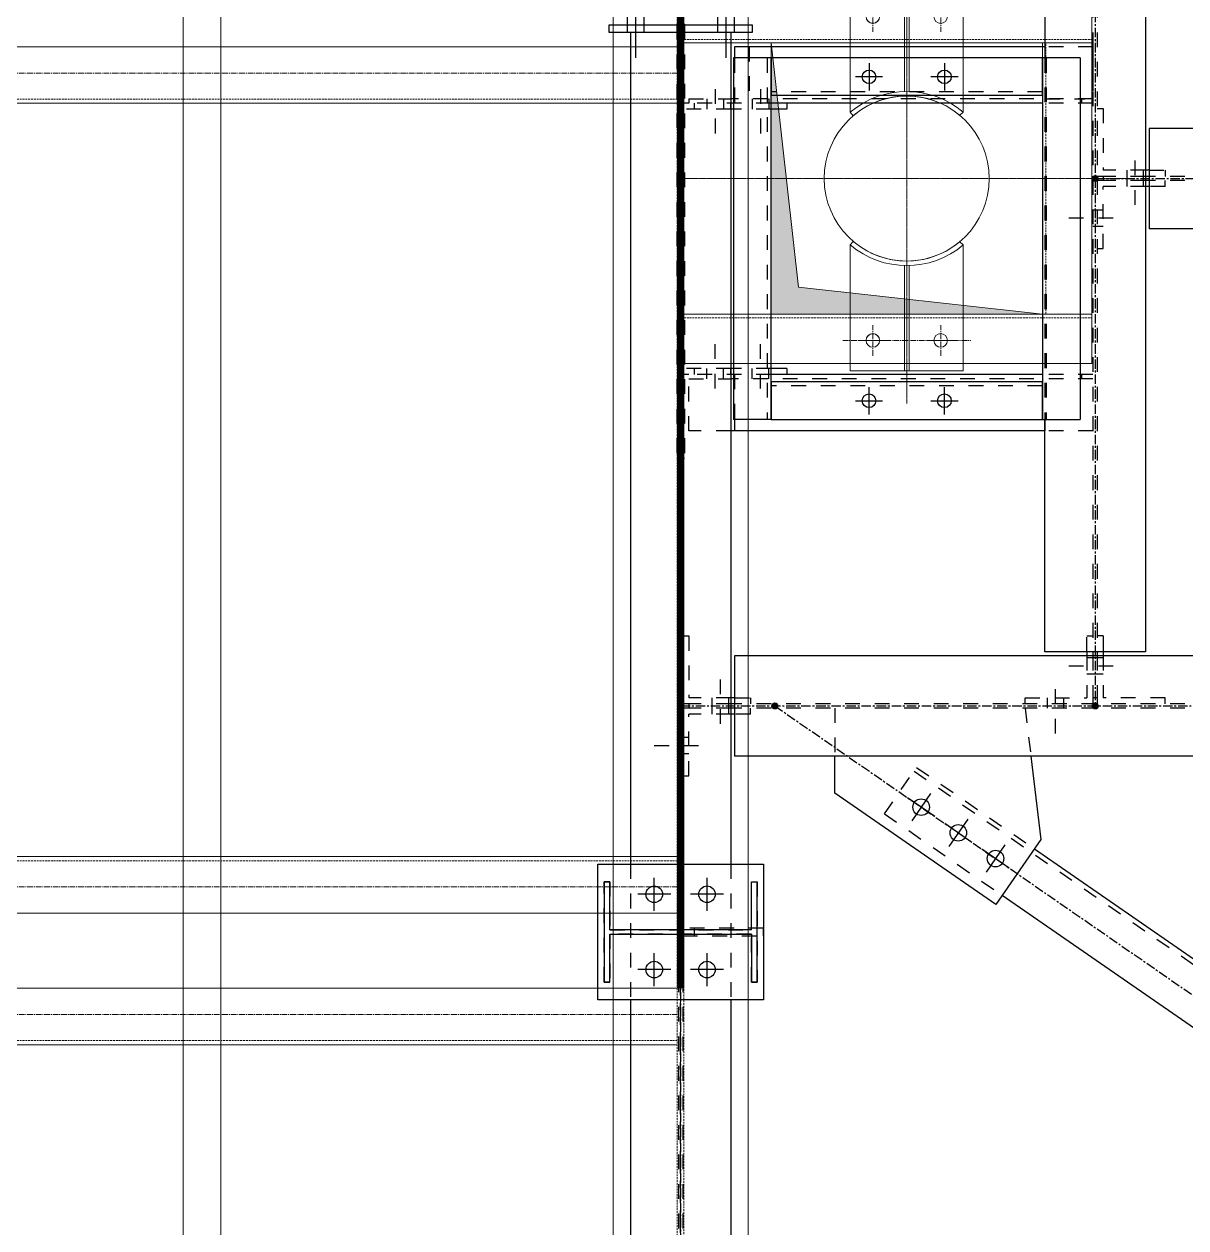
# Model space of a CAD drawing. Header units: inches. Extents: x 209270 to 234360, y -180214 to -150194.
# Drawn here: x 216141 to 217682, y -157157 to -155559 of the extents above; entities that cross this region are included whole.
import ezdxf

# ---------------------------------------------------------------- set-up
doc = ezdxf.new("R2010")
doc.units = ezdxf.units.IN
doc.header["$LTSCALE"] = 10
doc.header["$MEASUREMENT"] = 0
for name, pattern in [('CENTER', [2, 1.25, -0.25, 0.25, -0.25]), ('CENTER2', [1.125, 0.75, -0.125, 0.125, -0.125]), ('DXK_LINE_DOT2', [3.9198, 1.9599, -1.9599]), ('DXK_LINE_DOT5', [7.8785, 2.979, -0.9799, 0.9799, -0.9799, 0.9799, -0.9799]), ('HIDDEN', [0.375, 0.25, -0.125])]:
    doc.linetypes.add(name, pattern=pattern)
for name, color, linetype in [('_STR_0', 7, 'Continuous'), ('_STR_1', 7, 'Continuous'), ('_STR_2', 7, 'Continuous'), ('_STR_4', 7, 'Continuous')]:
    doc.layers.add(name, color=color, linetype=linetype)
for name, color, linetype, lineweight in [('AM_5', 3, 'Continuous', 0), ('CEN', 1, 'CENTER', 9), ('CENETR LINE', 1, 'CENTER2', 9), ('CENTERLINE', 1, 'CENTER2', 9), ('Chute', 191, 'Continuous', 9), ('CIVIL', 6, 'Continuous', 9), ('DIM', 42, 'Continuous', 13), ('handrail', 11, 'FENCELINE1', 9), ('HIDDDEN', 3, 'HIDDEN', 9), ('HIDDEN', 3, 'HIDDEN', 9), ('MAIN OBJECT', 2, 'Continuous', 18), ('Sheeting', 4, 'Continuous', 0)]:
    doc.layers.add(name, color=color, linetype=linetype, lineweight=lineweight)
doc.linetypes.add('FENCELINE1', pattern='A,0.25,-0.1,[133,arial.ttf,S=0.1,R=0,X=-0.1,Y=0],-0.1,1', length=1.45)

# ---------------------------------------------------------------- blocks, each defined once
blk = doc.blocks.new('A$Cb10ac4c2')
at = {"layer": 'CENETR LINE'}
for p, q in [((0, 111.9, 0), (0, -40.4, 121420759.9)), ((-45, -20.2), (-45, 20.2)), ((45, -20.2), (45, 20.2)), ((45, -20.2), (45, 20.2)), ((-85, 0), (85, 0)), ((-27, 0.1, 0), (-63, 0.1, 0)), ((63, 0.1, 0), (27, 0.1, 0))]:
    blk.add_line(p, q, dxfattribs=at)
at = {"layer": 'MAIN OBJECT', "ltscale": 10}
for p, q in [((-75, 127.1, -59806266.3), (-71.1, 131.6, 0)), ((75, 127.1, -59806267.4), (70.6, 131.1, -59806267.4)), ((-75, -40.4, 60710380), (-75, 127.1, -59806266.3)), ((75, 127.1, -59806267.4), (75, -40.4, 60710380)), ((-3, 99.4, 4205928.3), (-3, -40.4, 121420759.9)), ((3, 99.4, 4205928.3), (3, -40.4, 121420759.9)), ((75, -40.4, 60710380), (-75, -40.4, 60710380))]:
    blk.add_line(p, q, dxfattribs=at)
at = {"layer": 'MAIN OBJECT'}
for centre in [(-45, 0.1), (45, 0.1)]:
    blk.add_circle(centre, 9, dxfattribs=at)
at = {"layer": 'MAIN OBJECT', "ltscale": 10}
for centre, radius in [((-45, 0), 8.95), ((45, 0.1, 0), 9)]:
    blk.add_circle(centre, radius, dxfattribs=at)
for radius, start, end in [(109.5, 229.5133, 310.1102), (115.5, 229.5129, 310.4871)]:
    blk.add_arc((0, 214.9, -60710380), radius, start, end, dxfattribs=at)
blk = doc.blocks.new('A$CcDSGYTRTRT')
at = {"layer": 'CIVIL'}
h = blk.add_hatch(color=1, dxfattribs=at)
h.dxf.hatch_style = 1
h.paths.add_polyline_path([(-180, 180), (180, 180), (180, -180), (144.3, 143.8)])
at = {"layer": 'CENTERLINE', "ltscale": 0.3}
for p, q in [((0, -296.9, 0), (0, 296.9, 0)), ((-298.5, 0, 0), (298.5, 0, 0))]:
    blk.add_line(p, q, dxfattribs=at)
at = {"layer": 'Chute', "ltscale": 10}
blk.add_circle((0, 0, 0), 109.5, dxfattribs=at)
at = {"layer": 'CIVIL', "color": 1, "elevation": 0}
blk.add_lwpolyline([(180, -180), (144.3, 143.8), (-180, 180)], dxfattribs=at)
at = {"layer": 'CIVIL'}
blk.add_circle((0, 0, 0), 109.5, dxfattribs=at)
at = {"layer": 'HIDDEN'}
for p, q in [((-184.7, 295.6, -170993130.3), (-184.7, -245.4, -121420762.7)), ((184.7, 295.6, -170993130.3), (184.7, -245.4, -121420762.7)), ((180, -184.7, -182131142.6), (-180, -184.7, 0))]:
    blk.add_line(p, q, dxfattribs=at)
at = {"layer": 'MAIN OBJECT'}
for p, q in [((-245.4, 295.6, -110282750.3), (-245.4, -245.4, -60710382.7)), ((-180, 295.6, -170993130.3), (-180, -245.4, -121420762.7)), ((180, 295.6, -170993130.3), (180, -245.4, -121420762.7)), ((245.4, 295.6, -110282750.3), (245.4, -245.4, -60710382.7)), ((180, 180, -121420762.7), (180, -180, -121420762.7)), ((180, -180, -182131142.6), (-180, -180, 0)), ((180, -245.4, -121420762.7), (-245.4, -245.4, 60710380)), ((180, -245.4, 60710380), (-180, -245.4, 60710380)), ((180, -245.4, -121420762.7), (245.4, -245.4, -60710382.7))]:
    blk.add_line(p, q, dxfattribs=at)
at = {"layer": 'MAIN OBJECT', "elevation": 0}
blk.add_lwpolyline([(180, 180), (-180, 180), (-180, -180), (180, -180)], close=True, dxfattribs=at)
at = {"layer": 'AM_5', "rotation": 270}
blk.add_blockref('A$Cb10ac4c2', (-215, 0, -121420759.9), dxfattribs=at)
at = {"layer": 'AM_5', "xscale": -1, "rotation": 90}
blk.add_blockref('A$Cb10ac4c2', (215, 0, -121420759.9), dxfattribs=at)
blk = doc.blocks.new('A$C6febed19')
at = {"layer": 'AM_5', "xscale": -1}
blk.add_blockref('A$CcDSGYTRTRT', (0, 0), dxfattribs=at)
blk = doc.blocks.new('GridLine-116860372-116902 - 114867')
at = {"layer": '_STR_2', "color": 7, "linetype": 'DXK_LINE_DOT5'}
blk.add_line((217011.9, -165356.7), (217011.9, -153191), dxfattribs=at)
blk = doc.blocks.new('Part-116860372-116023 - 114867')
at = {"layer": '_STR_2', "color": 2, "linetype": 'Continuous'}
for p, q in [((216901.9, -156853.7), (216901.9, -156673.7)), ((216901.9, -156673.7), (217121.9, -156673.7)), ((217121.9, -156673.7), (217121.9, -156853.7)), ((217121.9, -156853.7), (216901.9, -156853.7))]:
    blk.add_line(p, q, dxfattribs=at)
blk = doc.blocks.new('Bolt-116860372-115849 - 114867')
at = {"layer": '_STR_1', "color": 1, "linetype": 'DXK_LINE_DOT2'}
for p, q in [((217057.7, -156042.4), (217057.7, -155979.4)), ((217117.7, -156042.4), (217117.7, -155979.4)), ((217046.7, -156023.7), (217046.7, -156015.7)), ((217068.7, -156023.7), (217068.7, -156015.7)), ((217106.7, -156023.7), (217106.7, -156015.7)), ((217128.7, -156023.7), (217128.7, -156015.7)), ((217046.7, -156029.4), (217046.7, -156023.7)), ((217068.7, -156029.4), (217068.7, -156023.7)), ((217106.7, -156029.4), (217106.7, -156023.7)), ((217128.7, -156029.4), (217128.7, -156023.7))]:
    blk.add_line(p, q, dxfattribs=at)
blk = doc.blocks.new('Part-116860372-114952 - 114867')
at = {"layer": '_STR_4', "linetype": 'Continuous'}
for points in [[(217011.9, -156467.7, -1), (217011.9, -156459.7, -1)], [(218111.9, -156467.7, -1), (218111.9, -156459.7, -1)]]:
    blk.add_hatch(color=4, dxfattribs=at).paths.add_polyline_path(points)
at = {"layer": '_STR_1', "color": 6, "linetype": 'DXK_LINE_DOT2'}
for p, q in [((218100.7, -156397.1), (218038.7, -156397.1)), ((218100.7, -156530.3), (218100.7, -156397.1)), ((217022.7, -156460.8), (217022.7, -156466.5)), ((217078.5, -156460.8), (217022.7, -156460.8)), ((217078.5, -156466.5), (217022.7, -156466.5)), ((218033.7, -156460.8), (217083.5, -156460.8)), ((218033.7, -156466.5), (217083.5, -156466.5)), ((218100.7, -156460.8), (218038.7, -156460.8)), ((218100.7, -156466.5), (218038.7, -156466.5)), ((218100.7, -156530.3), (218038.7, -156530.3))]:
    blk.add_line(p, q, dxfattribs=at)
at = {"layer": '_STR_2', "color": 2, "linetype": 'Continuous'}
for p, q in [((217083.5, -156397.1), (217083.5, -156530.3)), ((218038.7, -156397.1), (217083.5, -156397.1)), ((218033.7, -156397.1), (218033.7, -156530.3)), ((217083.5, -156460.8), (217078.5, -156460.8)), ((217083.5, -156466.5), (217078.5, -156466.5)), ((218038.7, -156460.8), (218033.7, -156460.8)), ((218038.7, -156466.5), (218033.7, -156466.5)), ((218038.7, -156530.3), (217083.5, -156530.3))]:
    blk.add_line(p, q, dxfattribs=at)
at = {"layer": '_STR_4', "color": 4, "linetype": 'CENTER'}
blk.add_line((217011.9, -156463.7), (218111.9, -156463.7), dxfattribs=at)
at = {"layer": '_STR_4', "color": 4, "linetype": 'Continuous'}
for centre in [(217011.9, -156463.7), (218111.9, -156463.7)]:
    blk.add_circle(centre, 4, dxfattribs=at)
blk = doc.blocks.new('Part-116860372-114962 - 114867')
at = {"layer": '_STR_4', "linetype": 'Continuous'}
for points in [[(217561.9, -155267.7, -1), (217561.9, -155259.7, -1)], [(217561.9, -156467.7, -1), (217561.9, -156459.7, -1)]]:
    blk.add_hatch(color=4, dxfattribs=at).paths.add_polyline_path(points)
at = {"layer": '_STR_1', "color": 6, "linetype": 'DXK_LINE_DOT2'}
for p, q in [((217628.5, -155277.1), (217495.3, -155277.1)), ((217495.3, -155277.1), (217495.3, -155373.7)), ((217559, -155277.1), (217559, -155368.7)), ((217564.7, -155277.1), (217564.7, -155368.7)), ((217628.5, -155277.1), (217628.5, -155368.7)), ((217559, -155373.7), (217559, -156392.1)), ((217564.7, -155373.7), (217564.7, -156392.1)), ((217495.3, -155603.7), (217495.3, -156083.7)), ((217559, -156397.1), (217559, -156452.8)), ((217564.7, -156397.1), (217564.7, -156452.8)), ((217564.7, -156452.8), (217559, -156452.8))]:
    blk.add_line(p, q, dxfattribs=at)
at = {"layer": '_STR_2', "color": 2, "linetype": 'Continuous'}
for p, q in [((217495.3, -155368.7), (217495.3, -155603.7)), ((217628.5, -155373.7), (217495.3, -155373.7)), ((217559, -155368.7), (217559, -155373.7)), ((217564.7, -155368.7), (217564.7, -155373.7)), ((217628.5, -155368.7), (217628.5, -156392.1)), ((217495.3, -156392.1), (217495.3, -156083.7)), ((217628.5, -156392.1), (217495.3, -156392.1)), ((217559, -156392.1), (217559, -156397.1)), ((217564.7, -156392.1), (217564.7, -156397.1))]:
    blk.add_line(p, q, dxfattribs=at)
at = {"layer": '_STR_4', "color": 4, "linetype": 'CENTER'}
blk.add_line((217561.9, -155263.7), (217561.9, -156463.7), dxfattribs=at)
at = {"layer": '_STR_4', "color": 4, "linetype": 'Continuous'}
for centre in [(217561.9, -155263.7), (217561.9, -156463.7)]:
    blk.add_circle(centre, 4, dxfattribs=at)
blk = doc.blocks.new('Part-116860372-114963 - 114867')
at = {"layer": '_STR_4', "linetype": 'Continuous'}
for points in [[(217561.9, -155767.7, -1), (217561.9, -155759.7, -1)], [(218111.9, -155767.7, -1), (218111.9, -155759.7, -1)]]:
    blk.add_hatch(color=4, dxfattribs=at).paths.add_polyline_path(points)
at = {"layer": '_STR_1', "color": 6, "linetype": 'DXK_LINE_DOT2'}
for p, q in [((218100.7, -155697.1), (218038.7, -155697.1)), ((218100.7, -155830.3), (218100.7, -155697.1)), ((217572.7, -155760.8), (217572.7, -155766.5)), ((217628.5, -155760.8), (217572.7, -155760.8)), ((218033.7, -155760.8), (217633.5, -155760.8)), ((218100.7, -155760.8), (218038.7, -155760.8)), ((217628.5, -155766.5), (217572.7, -155766.5)), ((218033.7, -155766.5), (217633.5, -155766.5)), ((218100.7, -155766.5), (218038.7, -155766.5)), ((218100.7, -155830.3), (218038.7, -155830.3))]:
    blk.add_line(p, q, dxfattribs=at)
at = {"layer": '_STR_2', "color": 2, "linetype": 'Continuous'}
for p, q in [((217633.5, -155697.1), (217633.5, -155830.3)), ((218038.7, -155697.1), (217633.5, -155697.1)), ((218033.7, -155697.1), (218033.7, -155830.3)), ((217633.5, -155760.8), (217628.5, -155760.8)), ((218038.7, -155760.8), (218033.7, -155760.8)), ((217633.5, -155766.5), (217628.5, -155766.5)), ((218038.7, -155766.5), (218033.7, -155766.5)), ((218038.7, -155830.3), (217633.5, -155830.3))]:
    blk.add_line(p, q, dxfattribs=at)
at = {"layer": '_STR_4', "color": 4, "linetype": 'CENTER'}
blk.add_line((217561.9, -155763.7), (218111.9, -155763.7), dxfattribs=at)
at = {"layer": '_STR_4', "color": 4, "linetype": 'Continuous'}
for centre in [(217561.9, -155763.7), (218111.9, -155763.7)]:
    blk.add_circle(centre, 4, dxfattribs=at)
blk = doc.blocks.new('Part-116860372-114965 - 114867')
at = {"layer": '_STR_1', "color": 6, "linetype": 'DXK_LINE_DOT2'}
for p, q in [((217009, -155569.7), (217009, -157957.7)), ((217014.7, -155569.7), (217014.7, -157957.7)), ((216945.3, -156673.7), (216945.3, -156853.7)), ((217078.5, -156673.7), (217078.5, -156853.7))]:
    blk.add_line(p, q, dxfattribs=at)
at = {"layer": '_STR_2', "color": 2, "linetype": 'Continuous'}
for p, q in [((217078.5, -155569.7), (216945.3, -155569.7)), ((216945.3, -155569.7), (216945.3, -156673.7)), ((217078.5, -155569.7), (217078.5, -156673.7)), ((216945.3, -156853.7), (216945.3, -157957.7)), ((217078.5, -156853.7), (217078.5, -157957.7))]:
    blk.add_line(p, q, dxfattribs=at)
at = {"layer": '_STR_4', "color": 4, "linetype": 'CENTER'}
blk.add_line((217011.9, -155263.7), (217011.9, -158263.7), dxfattribs=at)
blk = doc.blocks.new('Part-116860372-116370 - 114867')
at = {"layer": '_STR_1', "color": 6, "linetype": 'DXK_LINE_DOT2'}
for p, q in [((217014.7, -155671.7), (217014.7, -155663.7)), ((217022.7, -155663.7), (217014.7, -155663.7)), ((217029.7, -155663.7), (217029.7, -155671.7)), ((217078.5, -155671.7), (217078.5, -155663.7)), ((217152.7, -155663.7), (217131.9, -155663.7)), ((217078.5, -155671.7), (217014.7, -155671.7)), ((217131.9, -155671.7), (217081.9, -155671.7))]:
    blk.add_line(p, q, dxfattribs=at)
at = {"layer": '_STR_2', "color": 2, "linetype": 'Continuous'}
for p, q in [((217081.9, -155663.7), (217078.5, -155663.7)), ((217152.7, -155663.7), (217152.7, -155671.7)), ((217081.9, -155671.7), (217078.5, -155671.7)), ((217152.7, -155671.7), (217131.9, -155671.7))]:
    blk.add_line(p, q, dxfattribs=at)
blk = doc.blocks.new('Part-116860372-115098 - 114867')
at = {"layer": '_STR_1', "color": 6, "linetype": 'DXK_LINE_DOT2'}
for p, q in [((217022.7, -156098.7), (217022.7, -156023.7)), ((217131.9, -156023.7), (217022.7, -156023.7)), ((217022.7, -156029.4), (217078.5, -156029.4)), ((217559, -156029.4), (217081.9, -156029.4)), ((217083.5, -156023.7), (217083.5, -156083.7)), ((217559, -156023.7), (217491.9, -156023.7)), ((217544, -156029.4), (217544, -156023.7)), ((217078.5, -156098.7), (217022.7, -156098.7)), ((217559, -156098.7), (217495.3, -156098.7))]:
    blk.add_line(p, q, dxfattribs=at)
at = {"layer": '_STR_2', "color": 2, "linetype": 'Continuous'}
for p, q in [((217081.9, -156029.4), (217078.5, -156029.4)), ((217491.9, -156023.7), (217131.9, -156023.7)), ((217083.5, -156083.7), (217083.5, -156098.7)), ((217495.3, -156083.7), (217495.3, -156098.7)), ((217495.3, -156098.7), (217078.5, -156098.7))]:
    blk.add_line(p, q, dxfattribs=at)
blk = doc.blocks.new('Part-116860372-116331 - 114867')
at = {"layer": '_STR_1', "color": 6, "linetype": 'DXK_LINE_DOT2'}
for p, q in [((217216.5, -156466.5), (217216.5, -156530.3)), ((217469, -156466.5), (217476.6, -156530.3))]:
    blk.add_line(p, q, dxfattribs=at)
at = {"layer": '_STR_2', "color": 2, "linetype": 'Continuous'}
for p, q in [((217216.5, -156579.6), (217216.5, -156530.3)), ((217476.6, -156530.3), (217489.8, -156641.1)), ((217430, -156727.4), (217216.5, -156579.6)), ((217489.8, -156641.1), (217430, -156727.4))]:
    blk.add_line(p, q, dxfattribs=at)
blk = doc.blocks.new('Part-116860372-115103 - 114867')
at = {"layer": '_STR_4', "linetype": 'Continuous'}
for points in [[(217136.9, -156467.7, -1), (217136.9, -156459.7, -1)], [(218111.9, -157142.7, -1), (218111.9, -157134.7, -1)]]:
    blk.add_hatch(color=4, dxfattribs=at).paths.add_polyline_path(points)
at = {"layer": '_STR_1', "color": 6, "linetype": 'DXK_LINE_DOT2'}
for p, q in [((217282.3, -156607), (217325, -156545.3)), ((217325, -156545.3), (217481.2, -156653.4)), ((217321.6, -156550.2), (218020.2, -157033.9)), ((217282.3, -156607), (217438.5, -156715.1)), ((217867.4, -156920.8), (218023.7, -157029)), ((217824.8, -156982.5), (217981, -157090.6)), ((218023.7, -157029), (217981, -157090.6))]:
    blk.add_line(p, q, dxfattribs=at)
at = {"layer": '_STR_2', "color": 2, "linetype": 'Continuous'}
for p, q in [((217481.2, -156653.4), (217867.4, -156920.8)), ((217438.5, -156715.1), (217824.8, -156982.5))]:
    blk.add_line(p, q, dxfattribs=at)
at = {"layer": '_STR_4', "color": 4, "linetype": 'CENTER'}
blk.add_line((217136.9, -156463.7), (218111.9, -157138.7), dxfattribs=at)
at = {"layer": '_STR_4', "color": 4, "linetype": 'Continuous'}
for centre in [(217136.9, -156463.7), (218111.9, -157138.7)]:
    blk.add_circle(centre, 4, dxfattribs=at)
blk = doc.blocks.new('Part-116860372-115136 - 114867')
at = {"layer": '_STR_4', "linetype": 'Continuous'}
blk.add_hatch(color=4, dxfattribs=at).paths.add_polyline_path([(217011.9, -156767.7, -1), (217011.9, -156759.7, -1)])
at = {"layer": '_STR_1', "color": 6, "linetype": 'DXK_LINE_DOT2'}
for p, q in [((216910.3, -156830.3), (216910.3, -156697.1)), ((216910.3, -156697.1), (216918.1, -156697.1)), ((216918.1, -156697.1), (216918.1, -156760.8)), ((217105.7, -156760.8), (217105.7, -156697.1)), ((217105.7, -156697.1), (217113.5, -156697.1)), ((217113.5, -156697.1), (217113.5, -156830.3)), ((216918.1, -156760.8), (217105.7, -156760.8)), ((217105.7, -156766.5), (216918.1, -156766.5)), ((216918.1, -156766.5), (216918.1, -156830.3)), ((217105.7, -156830.3), (217105.7, -156766.5)), ((216918.1, -156830.3), (216910.3, -156830.3)), ((217113.5, -156830.3), (217105.7, -156830.3))]:
    blk.add_line(p, q, dxfattribs=at)
at = {"layer": '_STR_2', "color": 2, "linetype": 'Continuous'}
for p, q in [((216918.1, -156697.1), (216910.3, -156697.1)), ((216910.3, -156697.1), (216910.3, -156830.3)), ((216918.1, -156760.8), (216918.1, -156697.1)), ((217105.7, -156760.8), (217105.7, -156697.1)), ((217105.7, -156697.1), (217113.5, -156697.1)), ((217113.5, -156830.3), (217113.5, -156697.1)), ((217105.7, -156760.8), (216918.1, -156760.8)), ((216918.1, -156830.3), (216918.1, -156766.5)), ((216918.1, -156766.5), (217105.7, -156766.5)), ((217105.7, -156766.5), (217105.7, -156830.3)), ((216910.3, -156830.3), (216918.1, -156830.3)), ((217105.7, -156830.3), (217113.5, -156830.3))]:
    blk.add_line(p, q, dxfattribs=at)
at = {"layer": '_STR_4', "color": 4, "linetype": 'CENTER'}
blk.add_line((217011.9, -156763.7), (217011.9, -156763.7), dxfattribs=at)
at = {"layer": '_STR_4', "color": 4, "linetype": 'Continuous'}
blk.add_circle((217011.9, -156763.7), 4, dxfattribs=at)
blk = doc.blocks.new('Bolt-116860372-116353 - 114867')
at = {"layer": '_STR_2', "color": 1, "linetype": 'Continuous'}
for p, q in [((217261.9, -156076.7), (217261.9, -156040.7)), ((217361.9, -156076.7), (217361.9, -156040.7)), ((217243.9, -156058.7), (217279.9, -156058.7)), ((217343.9, -156058.7), (217379.9, -156058.7))]:
    blk.add_line(p, q, dxfattribs=at)
for centre in [(217261.9, -156058.7), (217361.9, -156058.7)]:
    blk.add_circle(centre, 9, dxfattribs=at)
blk = doc.blocks.new('Part-116860372-115592 - 114867')
at = {"layer": '_STR_1', "color": 6, "linetype": 'DXK_LINE_DOT2'}
for p, q in [((217564.7, -155670.8), (217572.7, -155670.8)), ((217572.7, -155670.8), (217572.7, -155752.8)), ((217572.7, -155760.8), (217564.7, -155760.8)), ((217628.5, -155752.8), (217572.7, -155752.8)), ((217633.5, -155760.8), (217628.5, -155760.8)), ((217633.5, -155752.8), (217654.7, -155752.8)), ((217654.7, -155752.8), (217654.7, -155760.8))]:
    blk.add_line(p, q, dxfattribs=at)
at = {"layer": '_STR_2', "color": 2, "linetype": 'Continuous'}
blk.add_line((217633.5, -155752.8), (217628.5, -155752.8), dxfattribs=at)
blk = doc.blocks.new('Part-116860372-115593 - 114867')
at = {"layer": '_STR_1', "color": 6, "linetype": 'DXK_LINE_DOT2'}
for p, q in [((217572.7, -155766.5), (217564.7, -155766.5)), ((217572.7, -155856.5), (217572.7, -155774.5)), ((217628.5, -155774.5), (217572.7, -155774.5)), ((217633.5, -155766.5), (217628.5, -155766.5)), ((217654.7, -155774.5), (217633.5, -155774.5)), ((217654.7, -155774.5), (217654.7, -155766.5)), ((217564.7, -155856.5), (217572.7, -155856.5))]:
    blk.add_line(p, q, dxfattribs=at)
at = {"layer": '_STR_2', "color": 2, "linetype": 'Continuous'}
blk.add_line((217633.5, -155774.5), (217628.5, -155774.5), dxfattribs=at)
blk = doc.blocks.new('Bolt-116860372-115594 - 114867')
at = {"layer": '_STR_1', "color": 1, "linetype": 'DXK_LINE_DOT2'}
for p, q in [((217614.7, -155739.8), (217614.7, -155807.8)), ((217603.7, -155752.8), (217603.7, -155760.8)), ((217603.7, -155760.8), (217603.7, -155766.5)), ((217625.7, -155752.8), (217625.7, -155760.8)), ((217625.7, -155760.8), (217625.7, -155766.5)), ((217603.7, -155766.5), (217603.7, -155774.5)), ((217625.7, -155766.5), (217625.7, -155774.5))]:
    blk.add_line(p, q, dxfattribs=at)
blk = doc.blocks.new('Bolt-116860372-115604 - 114867')
at = {"layer": '_STR_1', "color": 1, "linetype": 'DXK_LINE_DOT2'}
for p, q in [((217564.7, -155805.5), (217559, -155805.5)), ((217572.7, -155805.5), (217564.7, -155805.5)), ((217585.7, -155816.5), (217522.7, -155816.5)), ((217564.7, -155827.5), (217559, -155827.5)), ((217572.7, -155827.5), (217564.7, -155827.5))]:
    blk.add_line(p, q, dxfattribs=at)
blk = doc.blocks.new('Part-116860372-115608 - 114867')
at = {"layer": '_STR_1', "color": 6, "linetype": 'DXK_LINE_DOT2'}
for p, q in [((217551, -156392.1), (217551, -156370.8)), ((217551, -156370.8), (217559, -156370.8)), ((217551, -156397.1), (217551, -156452.8)), ((217559, -156392.1), (217559, -156397.1)), ((217469, -156460.8), (217469, -156452.8)), ((217469, -156452.8), (217551, -156452.8)), ((217559, -156452.8), (217559, -156460.8))]:
    blk.add_line(p, q, dxfattribs=at)
at = {"layer": '_STR_2', "color": 2, "linetype": 'Continuous'}
blk.add_line((217551, -156392.1), (217551, -156397.1), dxfattribs=at)
blk = doc.blocks.new('Part-116860372-115609 - 114867')
at = {"layer": '_STR_1', "color": 6, "linetype": 'DXK_LINE_DOT2'}
for p, q in [((217572.7, -156370.8), (217564.7, -156370.8)), ((217572.7, -156370.8), (217572.7, -156392.1)), ((217564.7, -156392.1), (217564.7, -156397.1)), ((217572.7, -156397.1), (217572.7, -156452.8)), ((217564.7, -156452.8), (217564.7, -156460.8)), ((217654.7, -156452.8), (217572.7, -156452.8)), ((217654.7, -156460.8), (217654.7, -156452.8))]:
    blk.add_line(p, q, dxfattribs=at)
at = {"layer": '_STR_2', "color": 2, "linetype": 'Continuous'}
blk.add_line((217572.7, -156392.1), (217572.7, -156397.1), dxfattribs=at)
blk = doc.blocks.new('Bolt-116860372-115610 - 114867')
at = {"layer": '_STR_1', "color": 1, "linetype": 'DXK_LINE_DOT2'}
for p, q in [((217559, -156399.8), (217551, -156399.8)), ((217564.7, -156399.8), (217559, -156399.8)), ((217572.7, -156399.8), (217564.7, -156399.8)), ((217585.7, -156410.8), (217517.7, -156410.8)), ((217559, -156421.8), (217551, -156421.8)), ((217564.7, -156421.8), (217559, -156421.8)), ((217572.7, -156421.8), (217564.7, -156421.8))]:
    blk.add_line(p, q, dxfattribs=at)
blk = doc.blocks.new('Bolt-116860372-116332 - 114867')
at = {"layer": '_STR_2', "color": 1, "linetype": 'Continuous'}
for p, q in [((217343.5, -156580), (217318.5, -156616.2)), ((217349.1, -156610.6), (217312.9, -156585.6)), ((217398.4, -156644.8), (217362.3, -156619.7)), ((217392.9, -156614.2), (217367.8, -156650.3)), ((217447.8, -156678.9), (217411.6, -156653.9)), ((217442.2, -156648.3), (217417.1, -156684.5))]:
    blk.add_line(p, q, dxfattribs=at)
for centre in [(217331, -156598.1), (217380.3, -156632.2), (217429.7, -156666.4)]:
    blk.add_circle(centre, 11, dxfattribs=at)
blk = doc.blocks.new('Bolt-116860372-115616 - 114867')
at = {"layer": '_STR_1', "color": 1, "linetype": 'DXK_LINE_DOT2'}
for p, q in [((217509, -156441.7), (217509, -156504.7)), ((217498, -156452.8), (217498, -156460.8)), ((217498, -156460.8), (217498, -156466.5)), ((217520, -156452.8), (217520, -156460.8)), ((217520, -156460.8), (217520, -156466.5))]:
    blk.add_line(p, q, dxfattribs=at)
blk = doc.blocks.new('Part-116860372-116350 - 114867')
at = {"layer": '_STR_1', "color": 6, "linetype": 'DXK_LINE_DOT2'}
blk.add_line((217491.9, -156038.7), (217131.9, -156038.7), dxfattribs=at)
at = {"layer": '_STR_2', "color": 2, "linetype": 'Continuous'}
for p, q in [((217131.9, -156033.7), (217131.9, -156083.7)), ((217491.9, -156033.7), (217131.9, -156033.7)), ((217491.9, -156083.7), (217491.9, -156033.7)), ((217131.9, -156083.7), (217491.9, -156083.7))]:
    blk.add_line(p, q, dxfattribs=at)
blk = doc.blocks.new('Part-116860372-116348 - 114867')
at = {"layer": '_STR_1', "color": 6, "linetype": 'DXK_LINE_DOT2'}
blk.add_line((217491.9, -155648.7), (217131.9, -155648.7), dxfattribs=at)
at = {"layer": '_STR_2', "color": 2, "linetype": 'Continuous'}
for p, q in [((217491.9, -155603.7), (217131.9, -155603.7)), ((217131.9, -155603.7), (217131.9, -155653.7)), ((217491.9, -155653.7), (217491.9, -155603.7)), ((217491.9, -155653.7), (217131.9, -155653.7))]:
    blk.add_line(p, q, dxfattribs=at)
blk = doc.blocks.new('Part-116860372-115848 - 114867')
at = {"layer": '_STR_1', "color": 6, "linetype": 'DXK_LINE_DOT2'}
for p, q in [((217014.7, -156023.7), (217014.7, -156015.7)), ((217078.5, -156015.7), (217014.7, -156015.7)), ((217029.7, -156015.7), (217029.7, -156023.7)), ((217078.5, -156023.7), (217078.5, -156015.7)), ((217131.9, -156015.7), (217081.9, -156015.7)), ((217022.7, -156023.7), (217014.7, -156023.7)), ((217152.7, -156023.7), (217131.9, -156023.7))]:
    blk.add_line(p, q, dxfattribs=at)
at = {"layer": '_STR_2', "color": 2, "linetype": 'Continuous'}
for p, q in [((217081.9, -156015.7), (217078.5, -156015.7)), ((217152.7, -156015.7), (217131.9, -156015.7)), ((217152.7, -156015.7), (217152.7, -156023.7)), ((217081.9, -156023.7), (217078.5, -156023.7))]:
    blk.add_line(p, q, dxfattribs=at)
blk = doc.blocks.new('Part-116860372-116489 - 114867')
at = {"layer": '_STR_1', "color": 6, "linetype": 'DXK_LINE_DOT2'}
for p, q in [((217022.7, -156466.5), (217014.7, -156466.5)), ((217083.5, -156466.5), (217078.5, -156466.5)), ((217104.7, -156474.5), (217104.7, -156466.5)), ((217022.7, -156556.5), (217022.7, -156474.5)), ((217078.5, -156474.5), (217022.7, -156474.5)), ((217104.7, -156474.5), (217083.5, -156474.5)), ((217014.7, -156556.5), (217022.7, -156556.5))]:
    blk.add_line(p, q, dxfattribs=at)
at = {"layer": '_STR_2', "color": 2, "linetype": 'Continuous'}
blk.add_line((217083.5, -156474.5), (217078.5, -156474.5), dxfattribs=at)
blk = doc.blocks.new('Bolt-116860372-116352 - 114867')
at = {"layer": '_STR_2', "color": 1, "linetype": 'Continuous'}
for p, q in [((217261.9, -155610.7), (217261.9, -155646.7)), ((217361.9, -155610.7), (217361.9, -155646.7)), ((217279.9, -155628.7), (217243.9, -155628.7)), ((217379.9, -155628.7), (217343.9, -155628.7))]:
    blk.add_line(p, q, dxfattribs=at)
for centre in [(217261.9, -155628.7), (217361.9, -155628.7)]:
    blk.add_circle(centre, 9, dxfattribs=at)
blk = doc.blocks.new('Part-116860372-116017 - 114867')
at = {"layer": '_STR_1', "color": 6, "linetype": 'DXK_LINE_DOT2'}
blk.add_line((217078.5, -155569.7), (216945.3, -155569.7), dxfattribs=at)
at = {"layer": '_STR_2', "color": 2, "linetype": 'Continuous'}
for p, q in [((216916.9, -155569.7), (216916.9, -155559.7)), ((216916.9, -155559.7), (217106.9, -155559.7)), ((216945.3, -155569.7), (216916.9, -155569.7)), ((217106.9, -155569.7), (217078.5, -155569.7)), ((217106.9, -155559.7), (217106.9, -155569.7))]:
    blk.add_line(p, q, dxfattribs=at)
blk = doc.blocks.new('Bolt-116860372-116018 - 114867')
at = {"layer": '_STR_2', "color": 1, "linetype": 'Continuous'}
for p, q in [((216951.9, -155520.7), (216951.9, -155603.7)), ((216951.9, -155520.7), (216951.9, -155603.7)), ((217071.9, -155520.7), (217071.9, -155603.7)), ((217071.9, -155520.7), (217071.9, -155603.7)), ((216940.9, -155533.7), (216940.9, -155558.7)), ((216940.9, -155533.7), (216940.9, -155558.7)), ((216962.9, -155533.7), (216962.9, -155558.7)), ((216962.9, -155533.7), (216962.9, -155558.7)), ((217060.9, -155533.7), (217060.9, -155558.7)), ((217060.9, -155533.7), (217060.9, -155558.7)), ((217082.9, -155533.7), (217082.9, -155558.7)), ((217082.9, -155533.7), (217082.9, -155558.7)), ((216940.9, -155559.7), (216940.9, -155569.7)), ((216940.9, -155559.7), (216940.9, -155569.7)), ((216962.9, -155559.7), (216962.9, -155569.7)), ((216962.9, -155559.7), (216962.9, -155569.7)), ((217060.9, -155559.7), (217060.9, -155569.7)), ((217060.9, -155559.7), (217060.9, -155569.7)), ((217082.9, -155559.7), (217082.9, -155569.7)), ((217082.9, -155559.7), (217082.9, -155569.7))]:
    blk.add_line(p, q, dxfattribs=at)
blk = doc.blocks.new('Bolt-116860372-116024 - 114867')
at = {"layer": '_STR_2', "color": 1, "linetype": 'Continuous'}
for p, q in [((216976.9, -156735.7), (216976.9, -156691.7)), ((217046.9, -156735.7), (217046.9, -156691.7)), ((216998.9, -156713.7), (216954.9, -156713.7)), ((217068.9, -156713.7), (217024.9, -156713.7)), ((216976.9, -156835.7), (216976.9, -156791.7)), ((217046.9, -156835.7), (217046.9, -156791.7)), ((216998.9, -156813.7), (216954.9, -156813.7)), ((217068.9, -156813.7), (217024.9, -156813.7))]:
    blk.add_line(p, q, dxfattribs=at)
for centre in [(216976.9, -156713.7), (217046.9, -156713.7), (216976.9, -156813.7), (217046.9, -156813.7)]:
    blk.add_circle(centre, 11, dxfattribs=at)
blk = doc.blocks.new('Part-116860372-116025 - 114867')
at = {"layer": '_STR_1', "color": 6, "linetype": 'DXK_LINE_DOT2'}
for p, q in [((217121.9, -156758.7), (217014.7, -156758.7)), ((217014.7, -156768.7), (217121.9, -156768.7)), ((217029.7, -156758.7), (217029.7, -156768.7)), ((217121.9, -156768.7), (217121.9, -156758.7))]:
    blk.add_line(p, q, dxfattribs=at)
blk = doc.blocks.new('Part-116860372-116034 - 114867')
at = {"layer": '_STR_1', "color": 6, "linetype": 'DXK_LINE_DOT2'}
for p, q in [((217016.9, -155558.7), (217006.9, -155558.7)), ((217006.9, -155559.7), (217006.9, -156135)), ((217016.9, -155559.7), (217016.9, -156135)), ((217006.9, -155719.1), (217016.9, -155719.1)), ((217006.9, -155892.6), (217016.9, -155892.6)), ((217006.9, -156135), (217016.9, -156135))]:
    blk.add_line(p, q, dxfattribs=at)
at = {"layer": '_STR_2', "color": 2, "linetype": 'Continuous'}
for p, q in [((217006.9, -155558.7), (217006.9, -155559.7)), ((217016.9, -155558.7), (217016.9, -155559.7))]:
    blk.add_line(p, q, dxfattribs=at)
blk = doc.blocks.new('Part-116860372-116368 - 114867')
at = {"layer": '_STR_1', "color": 6, "linetype": 'DXK_LINE_DOT2'}
for p, q in [((217102.7, -155588.7), (217102.7, -155658)), ((217559, -155588.7), (217495.3, -155588.7)), ((217559, -155588.7), (217559, -155663.7)), ((217083.5, -155603.7), (217083.5, -155663.7)), ((217022.7, -155658), (217022.7, -155663.7)), ((217022.7, -155658), (217078.5, -155658)), ((217131.9, -155663.7), (217022.7, -155663.7)), ((217559, -155658), (217081.9, -155658)), ((217559, -155663.7), (217491.9, -155663.7)), ((217495.3, -155658), (217495.3, -155658)), ((217495.3, -155658), (217544, -155658)), ((217544, -155663.7), (217544, -155658)), ((217544, -155658), (217548.7, -155658))]:
    blk.add_line(p, q, dxfattribs=at)
at = {"layer": '_STR_2', "color": 2, "linetype": 'Continuous'}
for p, q in [((217083.5, -155588.7), (217083.5, -155603.7)), ((217495.3, -155588.7), (217083.5, -155588.7)), ((217495.3, -155588.7), (217495.3, -155603.7)), ((217081.9, -155658), (217078.5, -155658)), ((217491.9, -155663.7), (217131.9, -155663.7))]:
    blk.add_line(p, q, dxfattribs=at)
blk = doc.blocks.new('Bolt-116860372-116372 - 114867')
at = {"layer": '_STR_1', "color": 1, "linetype": 'DXK_LINE_DOT2'}
for p, q in [((217057.7, -155645), (217057.7, -155708)), ((217117.7, -155645), (217117.7, -155708)), ((217046.7, -155658), (217046.7, -155663.7)), ((217046.7, -155663.7), (217046.7, -155671.7)), ((217068.7, -155658), (217068.7, -155663.7)), ((217068.7, -155663.7), (217068.7, -155671.7)), ((217106.7, -155658), (217106.7, -155663.7)), ((217106.7, -155663.7), (217106.7, -155671.7)), ((217128.7, -155658), (217128.7, -155663.7)), ((217128.7, -155663.7), (217128.7, -155671.7))]:
    blk.add_line(p, q, dxfattribs=at)
blk = doc.blocks.new('Part-116860372-116349 - 114867')
at = {"layer": '_STR_1', "color": 6, "linetype": 'DXK_LINE_DOT2'}
blk.add_line((217126.9, -155603.7), (217126.9, -156083.7), dxfattribs=at)
at = {"layer": '_STR_2', "color": 2, "linetype": 'Continuous'}
for p, q in [((217081.9, -155603.7), (217081.9, -156083.7)), ((217131.9, -155603.7), (217081.9, -155603.7)), ((217131.9, -156083.7), (217131.9, -155603.7)), ((217131.9, -156083.7), (217081.9, -156083.7))]:
    blk.add_line(p, q, dxfattribs=at)
blk = doc.blocks.new('Part-116860372-116351 - 114867')
at = {"layer": '_STR_1', "color": 6, "linetype": 'DXK_LINE_DOT2'}
blk.add_line((217496.9, -155603.7), (217496.9, -156083.7), dxfattribs=at)
at = {"layer": '_STR_2', "color": 2, "linetype": 'Continuous'}
for p, q in [((217541.9, -155603.7), (217491.9, -155603.7)), ((217491.9, -155603.7), (217491.9, -156083.7)), ((217541.9, -155603.7), (217541.9, -156083.7)), ((217491.9, -156083.7), (217541.9, -156083.7))]:
    blk.add_line(p, q, dxfattribs=at)
blk = doc.blocks.new('Part-116860372-116488 - 114867')
at = {"layer": '_STR_1', "color": 6, "linetype": 'DXK_LINE_DOT2'}
for p, q in [((217014.7, -156370.8), (217022.7, -156370.8)), ((217022.7, -156370.8), (217022.7, -156452.8)), ((217022.7, -156460.8), (217014.7, -156460.8)), ((217078.5, -156452.8), (217022.7, -156452.8)), ((217083.5, -156460.8), (217078.5, -156460.8)), ((217083.5, -156452.8), (217104.7, -156452.8)), ((217104.7, -156452.8), (217104.7, -156460.8))]:
    blk.add_line(p, q, dxfattribs=at)
at = {"layer": '_STR_2', "color": 2, "linetype": 'Continuous'}
blk.add_line((217083.5, -156452.8), (217078.5, -156452.8), dxfattribs=at)
blk = doc.blocks.new('Bolt-116860372-116490 - 114867')
at = {"layer": '_STR_1', "color": 1, "linetype": 'DXK_LINE_DOT2'}
for p, q in [((217064.7, -156487.5), (217064.7, -156419.5)), ((217053.7, -156460.8), (217053.7, -156452.8)), ((217053.7, -156466.5), (217053.7, -156460.8)), ((217053.7, -156474.5), (217053.7, -156466.5)), ((217075.7, -156460.8), (217075.7, -156452.8)), ((217075.7, -156466.5), (217075.7, -156460.8)), ((217075.7, -156474.5), (217075.7, -156466.5))]:
    blk.add_line(p, q, dxfattribs=at)
blk = doc.blocks.new('Bolt-116860372-116491 - 114867')
at = {"layer": '_STR_1', "color": 1, "linetype": 'DXK_LINE_DOT2'}
for p, q in [((217035.7, -156516.5), (216972.7, -156516.5)), ((217014.7, -156505.5), (217009, -156505.5)), ((217022.7, -156505.5), (217014.7, -156505.5)), ((217014.7, -156527.5), (217009, -156527.5)), ((217022.7, -156527.5), (217014.7, -156527.5))]:
    blk.add_line(p, q, dxfattribs=at)

msp = doc.modelspace()

# ---------------------------------------------------------------- linework, layer by layer
at = {"layer": 'CEN', "elevation": 0.8}
msp.add_lwpolyline([(217011.9, -155263.7), (228511.9, -155263.7), (228511.9, -165263.7), (217011.9, -165263.7)], close=True, dxfattribs=at)
at = {"layer": 'CENETR LINE'}
for p, q in [((217007.5, -155623.7, -702228907.9), (214650.5, -155623.7, -702228907.9)), ((217007.5, -156703.7, -2489929853.3), (214622.3, -156703.7, -2489929853.3)), ((217007.5, -156873.4, 5151572769.1), (214650.5, -156873.4, 5151572769.1))]:
    msp.add_line(p, q, dxfattribs=at)
at = {"layer": 'handrail', "const_width": 10, "elevation": -448149754.8}
msp.add_lwpolyline([(228511.9, -159158.7), (228511.9, -155263.7), (217011.9, -155263.7), (217011.9, -156838.4)], dxfattribs=at)
at = {"layer": 'HIDDDEN'}
for p, q in [((217007.5, -155658.2, -702228907.9), (214663.2, -155658.2, -702228907.9)), ((217007.5, -156669.2, -2489929853.3), (214615.1, -156669.2, -2489929853.3)), ((217007.5, -156907.9, 5151572769.1), (214663.2, -156907.9, 5151572769.1))]:
    msp.add_line(p, q, dxfattribs=at)
at = {"layer": 'HIDDEN', "elevation": 0.8}
msp.add_lwpolyline([(217007.5, -165259.3), (217007.5, -155268.1), (217016.3, -155268.1), (217016.3, -165259.3)], close=True, dxfattribs=at)
at = {"layer": 'MAIN OBJECT'}
for p, q in [((214636.9, -155588.7), (217007.5, -155588.7)), ((214665.1, -155663.7), (217007.5, -155663.7)), ((214614.1, -156663.7), (217007.5, -156663.7)), ((214630.1, -156738.7), (217007.5, -156738.7)), ((214636.9, -156838.4), (217007.5, -156838.4)), ((214665.1, -156913.4), (217007.5, -156913.4))]:
    msp.add_line(p, q, dxfattribs=at)
at = {"layer": 'MAIN OBJECT', "elevation": 0.8}
msp.add_lwpolyline([(216922.5, -165259.3), (216922.5, -155268.1), (217101.3, -155268.1), (217101.3, -165259.3)], close=True, dxfattribs=at)
at = {"layer": 'Sheeting'}
for points in [[(216351.9, -154713.7), (229171.9, -154713.7), (229171.9, -165813.7), (216351.9, -165813.7)], [(216401.9, -154763.7), (229121.9, -154763.7), (229121.9, -165763.7), (216401.9, -165763.7)]]:
    msp.add_lwpolyline(points, close=True, dxfattribs=at)

# ---------------------------------------------------------------- block references
at = {"layer": '_STR_0', "zscale": 0.8}
for name in ['GridLine-116860372-116902 - 114867', 'Part-116860372-114965 - 114867', 'Part-116860372-114962 - 114867', 'Bolt-116860372-116018 - 114867', 'Part-116860372-116017 - 114867', 'Part-116860372-116034 - 114867', 'Part-116860372-116368 - 114867', 'Part-116860372-116349 - 114867', 'Part-116860372-116348 - 114867', 'Part-116860372-116351 - 114867', 'Bolt-116860372-116352 - 114867', 'Bolt-116860372-116372 - 114867', 'Part-116860372-116370 - 114867', 'Part-116860372-115592 - 114867', 'Part-116860372-114963 - 114867', 'Bolt-116860372-115594 - 114867', 'Part-116860372-115593 - 114867', 'Bolt-116860372-115604 - 114867', 'Bolt-116860372-115849 - 114867', 'Part-116860372-115848 - 114867', 'Part-116860372-115098 - 114867', 'Part-116860372-116350 - 114867', 'Bolt-116860372-116353 - 114867', 'Part-116860372-116488 - 114867', 'Part-116860372-115608 - 114867', 'Part-116860372-115609 - 114867', 'Part-116860372-114952 - 114867', 'Bolt-116860372-115610 - 114867', 'Bolt-116860372-116490 - 114867', 'Bolt-116860372-115616 - 114867', 'Part-116860372-116489 - 114867', 'Part-116860372-115103 - 114867', 'Part-116860372-116331 - 114867', 'Bolt-116860372-116491 - 114867', 'Bolt-116860372-116332 - 114867', 'Part-116860372-116023 - 114867', 'Bolt-116860372-116024 - 114867', 'Part-116860372-115136 - 114867', 'Part-116860372-116025 - 114867']:
    msp.add_blockref(name, (0, 0), dxfattribs=at)
at = {"layer": 'DIM', "rotation": 90}
msp.add_blockref('A$C6febed19', (217311.9, -155763.7, 0.8), dxfattribs=at)

doc.saveas('drawing.dxf')
